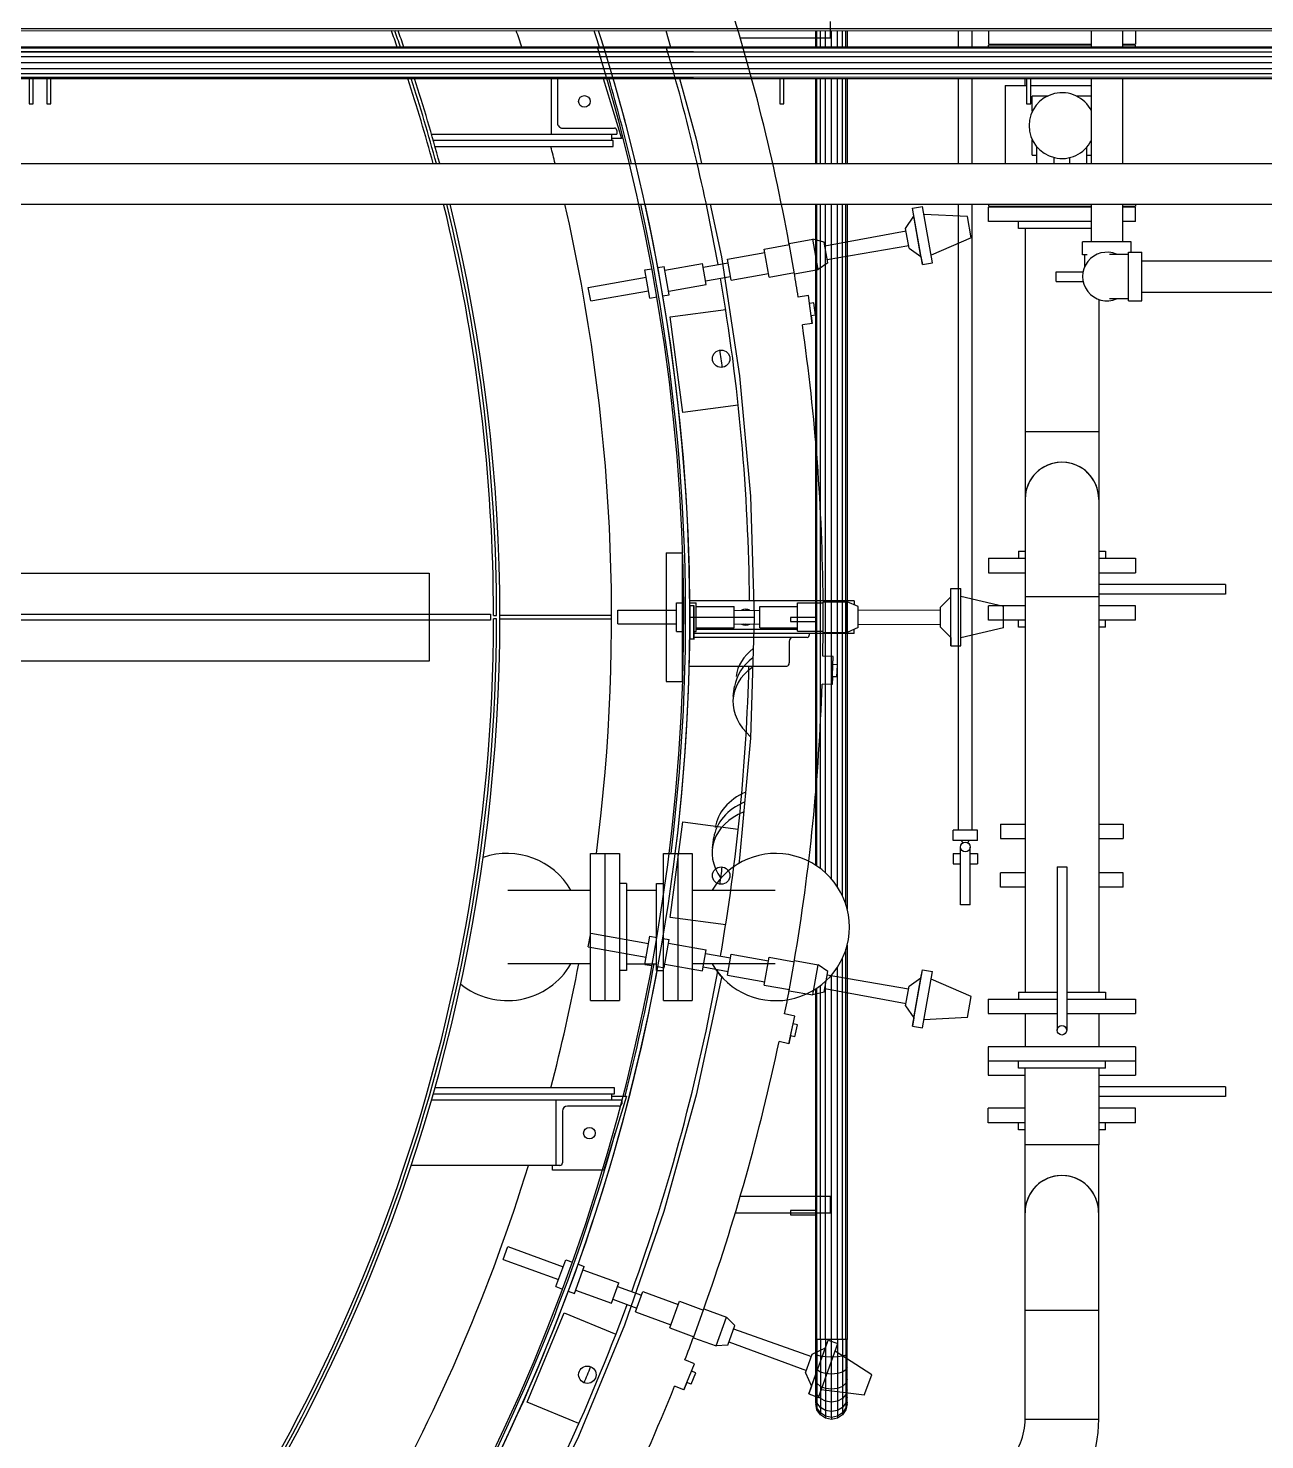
# Model space of a CAD drawing. Header units: metres. Extents: x 0 to 63075, y 0 to 44550.
# Drawn here: x 58667.8 to 58956.2, y 38827.2 to 39156.4 of the extents above; entities that cross this region are included whole.
import ezdxf

# ---------------------------------------------------------------- set-up
doc = ezdxf.new("R2010")
doc.units = ezdxf.units.M
doc.header["$LTSCALE"] = 75
for name, color, linetype in [('GSB', 7, 'Continuous'), ('ML6', 1, 'Continuous'), ('SDM', 7, 'Continuous'), ('SL1', 8, 'Continuous')]:
    doc.layers.add(name, color=color, linetype=linetype)
doc.styles.add('ROMANS', font='ROMANS.SHX')
doc.dimstyles.new('75___1-75', dxfattribs={"dimscale": 75, "dimtxt": 2.5, "dimasz": 2, "dimexe": 1.5, "dimexo": 1, "dimgap": 0.5, "dimtad": 1, "dimdec": 0, "dimzin": 12, "dimtxsty": 'ROMANS', "dimcen": 0, "dimclrd": 256, "dimclre": 256, "dimclrt": 3, "dimazin": 3, "dimtfac": 1, "dimtdec": 0, "dimtmove": 0, "dimatfit": 0, "dimfxl": 1, "dimlwd": -1, "dimlwe": -1, "dimarcsym": 0})

# ---------------------------------------------------------------- blocks, each defined once
blk = doc.blocks.new('A$C6bae614f')
at = {"layer": 'SL1'}
for p, q in [((404552.2, 35567.8), (408230.2, 35567.6)), ((404721.6, 35564.2), (408230.9, 35564.1)), ((405833.1, 35564.2), (405840.3, 35538.6)), ((406065.7, 35538.6), (406065.7, 35564.2)), ((406067.6, 35538.6), (406067.6, 35564.2)), ((406072.8, 35538.6), (406072.8, 35564.2)), ((406080.8, 35538.6), (406080.8, 35564.2)), ((406088.7, 35553.2), (406088.7, 35578.6)), ((406090.1, 35538.6), (406090.1, 35564.2)), ((406099.4, 35538.6), (406099.4, 35564.2)), ((406107.4, 35538.6), (406107.4, 35564.2)), ((406112.6, 35538.6), (406112.6, 35564.2)), ((406114.5, 35564.2), (406114.5, 35538.6)), ((406287.3, 35538.6), (406287.3, 35564.2)), ((406308.6, 35538.6), (406308.6, 35564.2)), ((406333.7, 35564.2), (406333.7, 35543.3)), ((406493.6, 35564.2), (406493.6, 35538.6)), ((406541.9, 35564.2), (406541.9, 35538.6)), ((406562.3, 35564.2), (406562.3, 35543.3)), ((405948.4, 35553.2), (406088.7, 35553.2)), ((406333.7, 35543.3), (406493.6, 35543.3)), ((406493.6, 35541.7), (406333.7, 35541.7)), ((406333.7, 35538.6), (406333.7, 35541.7)), ((406541.9, 35543.3), (406562.3, 35543.3)), ((406562.3, 35541.7), (406541.9, 35541.7)), ((406562.3, 35538.6), (406562.3, 35541.7)), ((408238, 35523.5), (402831.1, 35523.6)), ((408235.7, 35536.7), (402844.3, 35536.9)), ((408235.3, 35538.5), (402853.6, 35538.7)), ((403249.2, 35538.7), (405875.9, 35538.6)), ((405875.9, 35536.8), (403254.4, 35536.8)), ((405875.9, 35531.5), (403258.8, 35531.6)), ((405875.9, 35523.5), (403261.7, 35523.6)), ((404604.7, 35531.5), (408236.6, 35531.4)), ((408239.6, 35514.1), (402829.2, 35514.3)), ((408241.3, 35504.8), (402831.1, 35505)), ((405875.9, 35504.9), (403261.7, 35505)), ((405875.9, 35514.2), (403262.7, 35514.3)), ((408242.6, 35496.9), (402836.3, 35497.1)), ((408243.6, 35491.6), (402844.3, 35491.8)), ((402853.6, 35489.9), (408243.9, 35489.7)), ((405875.9, 35489.8), (403249.2, 35489.9)), ((405875.9, 35491.7), (403254.4, 35491.8)), ((405875.9, 35497), (403258.8, 35497)), ((404844, 35489.8), (404844, 35450.8)), ((404844, 35489.8), (404844, 35450.8)), ((404850.3, 35450.8), (404850.3, 35489.8)), ((404871.5, 35489.8), (404871.5, 35450.7)), ((404877.8, 35450.7), (404877.8, 35489.8)), ((405655.2, 35403.2), (405655.2, 35489.8)), ((405664.7, 35489.8), (405664.7, 35420.6)), ((405735.6, 35489.8), (405763.9, 35396.9)), ((405853.9, 35489.8), (405880, 35395.8)), ((406009.9, 35489.8), (406009.9, 35450.7)), ((406016.3, 35450.7), (406016.3, 35489.8)), ((406065.7, 35357.9), (406065.7, 35489.8)), ((406067.6, 35357.9), (406067.6, 35489.8)), ((406072.8, 35357.9), (406072.8, 35489.8)), ((406080.8, 35357.9), (406080.8, 35489.8)), ((406090.1, 35357.9), (406090.1, 35489.8)), ((406099.4, 35357.9), (406099.4, 35489.8)), ((406107.3, 35357.9), (406107.4, 35489.8)), ((406112.6, 35357.9), (406112.6, 35489.8)), ((406114.5, 35489.8), (406114.5, 35357.9)), ((406287.3, 35357.9), (406287.3, 35489.8)), ((406308.6, 35357.9), (406308.6, 35489.8)), ((406360, 35479.2), (406393.1, 35479.2)), ((406360, 35479.2), (406360, 35357.9)), ((406390.8, 35479.2), (406390.8, 35489.8)), ((406393.1, 35489.8), (406393.1, 35450.7)), ((406399.5, 35450.7), (406399.5, 35489.8)), ((406399.5, 35479.2), (406493.6, 35479.2)), ((406493.6, 35489.8), (406493.6, 35357.9)), ((406541.9, 35489.8), (406541.9, 35357.9)), ((406402, 35439), (406402, 35462.7)), ((406425.7, 35462.7), (406402, 35462.7)), ((406493.6, 35462.7), (406470.2, 35462.7)), ((404844, 35450.8), (404850.3, 35450.8)), ((404871.5, 35450.7), (404877.8, 35450.7)), ((406009.9, 35450.7), (406016.3, 35450.7)), ((406393.1, 35450.7), (406399.5, 35450.7)), ((405672.6, 35412.8), (405753, 35412.8)), ((405469, 35403.3), (405756.8, 35403.2)), ((405751, 35393.7), (405471.8, 35393.7)), ((405748.6, 35403.2), (405748.6, 35393.7)), ((405763.9, 35396.9), (405748.6, 35396.9)), ((405751, 35384.2), (405751, 35393.7)), ((405756.8, 35409), (405756.8, 35403.2)), ((405880, 35395.8), (405888.2, 35357.9)), ((406402, 35370.8), (406402, 35394.5)), ((405474.5, 35384.2), (405751, 35384.2)), ((406402, 35370.8), (406409.2, 35370.8)), ((406409.2, 35357.9), (406409.2, 35383.5)), ((406435.9, 35357.9), (406435.9, 35367.1)), ((406460, 35357.9), (406460, 35367.1)), ((406486.7, 35357.9), (406486.7, 35383.5)), ((406486.7, 35370.8), (406493.6, 35370.8)), ((387916.2, 35358.5), (407404.6, 35357.8)), ((387913.7, 35295.5), (407404.5, 35294.8)), ((405901.7, 35294.9), (405919.3, 35212.8)), ((406065.7, 34267.8), (406065.7, 35294.9)), ((406067.5, 34266.6), (406067.6, 35294.9)), ((406072.8, 34262.8), (406072.8, 35294.9)), ((406080.7, 34256.2), (406080.8, 35294.9)), ((406090.1, 34246.6), (406090.1, 35294.9)), ((406099.4, 34234.2), (406099.4, 35294.9)), ((406107.3, 34220), (406107.3, 35294.9)), ((406112.6, 34206.3), (406112.6, 35294.9)), ((406114.5, 35294.9), (406114.5, 34199.8)), ((406216, 35288.3), (406231.5, 35291.1)), ((406231.4, 35200.8), (406216, 35288.3)), ((406218.1, 35275.8), (406216, 35288.3)), ((406247, 35203.5), (406231.5, 35291.1)), ((406301.3, 35275.3), (406233.7, 35278.9)), ((406287.3, 34322.1), (406287.3, 35294.9)), ((406308.6, 34322.1), (406308.6, 35294.9)), ((406333.7, 35294.9), (406333.7, 35291.7)), ((406333.7, 35291.7), (406493.6, 35291.7)), ((406493.6, 35290.1), (406333.7, 35290.1)), ((406333.7, 35267.8), (406333.7, 35290.1)), ((406493.6, 35294.9), (406493.6, 35236.4)), ((406541.9, 35294.9), (406541.9, 35236.4)), ((406541.9, 35291.7), (406562.3, 35291.7)), ((406562.3, 35290.1), (406541.9, 35290.1)), ((406562.3, 35294.9), (406562.3, 35291.7)), ((406562.3, 35267.8), (406562.3, 35290.1)), ((406205.3, 35257.1), (406218.1, 35275.8)), ((406210.7, 35226.4), (406205.3, 35257.1)), ((406229.1, 35213.2), (406218.1, 35275.8)), ((406307.1, 35242.2), (406301.3, 35275.3)), ((406493.6, 35267.8), (406333.7, 35267.8)), ((406380.5, 35256.8), (406380.5, 35267.8)), ((406493.6, 35256.8), (406380.5, 35256.8)), ((406390.8, 35256.8), (406390.8, 34070.7)), ((406562.3, 35267.8), (406541.9, 35267.8)), ((406024.6, 35233.7), (406061.2, 35240.1)), ((406069.5, 35193.1), (406061.2, 35240.1)), ((406078.9, 35235.6), (406061.2, 35240.1)), ((406084.6, 35203.4), (406078.9, 35235.6)), ((406079.9, 35230), (406206, 35253.1)), ((406307.1, 35242.2), (406244.8, 35215.7)), ((406555.5, 35236.4), (406480, 35236.4)), ((406480, 35215.8), (406480, 35236.4)), ((406555.5, 35220.1), (406555.5, 35236.4)), ((405919.3, 35212.8), (405947.5, 35027.8)), ((405928.7, 35209.5), (405986.4, 35219.7)), ((405985.5, 35224.9), (406024.9, 35231.8)), ((405993.2, 35181.5), (405985.5, 35224.9)), ((406032.9, 35186.6), (406024.6, 35233.7)), ((406083.6, 35209), (406210, 35230.4)), ((406210.7, 35226.4), (406229.1, 35213.2)), ((406229.1, 35213.2), (406231.4, 35200.8)), ((406487.1, 35215.8), (406480, 35215.8)), ((406483.2, 35215.8), (406483.2, 35197.5)), ((406521.9, 35216.9), (406551.2, 35216.9)), ((406551.2, 35144.6), (406551.2, 35220.1)), ((406551.2, 35216.9), (406551.2, 35220.1)), ((406551.2, 35220.1), (406571.9, 35220.1)), ((406571.9, 35144.6), (406571.9, 35220.1)), ((405800.5, 35192.5), (405811.2, 35194.4)), ((405808.2, 35148.7), (405800.5, 35192.5)), ((405820.6, 35196.1), (405830.5, 35197.8)), ((405838.2, 35154), (405830.5, 35197.8)), ((405831.5, 35192.3), (405889.7, 35202.6)), ((405895.5, 35169.7), (405889.7, 35202.6)), ((405890.7, 35196.6), (405929.8, 35203.5)), ((405934.5, 35176.6), (405928.7, 35209.5)), ((406032.9, 35186.6), (406069.5, 35193.1)), ((406084.6, 35203.4), (406069.5, 35193.1)), ((406231.4, 35200.8), (406247, 35203.5)), ((406571.9, 35206.5), (407059.9, 35206.5)), ((405712.5, 35165.2), (405802.5, 35181.1)), ((405837.3, 35159.4), (405895.5, 35169.7)), ((405894.4, 35175.7), (405933.5, 35182.5)), ((405934.5, 35176.6), (405992.2, 35186.8)), ((405993.2, 35181.5), (406032.6, 35188.5)), ((406438.8, 35174.8), (406438.8, 35189.8)), ((406438.8, 35189.8), (406480.8, 35189.8)), ((406438.8, 35174.8), (406480.8, 35174.8)), ((405716.2, 35144.3), (405712.5, 35165.2)), ((405716.2, 35144.3), (405806.2, 35160.1)), ((405808.2, 35148.7), (405818.9, 35150.6)), ((405828.3, 35152.2), (405838.2, 35154)), ((406054.3, 35152.6), (406038.5, 35150.5)), ((406060.3, 35109.3), (406054.3, 35152.6)), ((406056, 35140.4), (406054.3, 35152.6)), ((406505.1, 35146.8), (406505.1, 34070.7)), ((406551.2, 35147.8), (406521.8, 35147.8)), ((406551.2, 35144.6), (406551.2, 35147.8)), ((406571.9, 35158.2), (407059.9, 35158.2)), ((405839.6, 35119.8), (405925.8, 35131.1)), ((406062.9, 35141.3), (406056, 35140.4)), ((406058.6, 35121.5), (406056, 35140.4)), ((406065.5, 35122.5), (406062.9, 35141.3)), ((406551.2, 35144.6), (406571.9, 35144.6)), ((405859.2, 34971.1), (405839.6, 35119.8)), ((406060.3, 35109.3), (406044.9, 35107.1)), ((406065.5, 35122.5), (406058.6, 35121.5)), ((406058.6, 35121.5), (406060.3, 35109.3)), ((405947.5, 35027.8), (405964.4, 34841.3)), ((405945.4, 34982.4), (405859.2, 34971.1)), ((406390.8, 34941.7), (406505.1, 34941.7)), ((405964.4, 34841.3), (405970.1, 34654.2)), ((405833.4, 34753.2), (405858.8, 34753.2)), ((405833.4, 34753.2), (405833.4, 34553.2)), ((405858.8, 34553.2), (405858.8, 34753.2)), ((406380.5, 34755.5), (406390.8, 34755.5)), ((406380.5, 34755.5), (406380.5, 34744.6)), ((406505.1, 34755.5), (406515.4, 34755.5)), ((406515.4, 34755.5), (406515.4, 34744.6)), ((406333.7, 34744.6), (406390.8, 34744.6)), ((406333.7, 34744.6), (406333.7, 34722.2)), ((406505.1, 34744.6), (406562.3, 34744.6)), ((406562.3, 34744.6), (406562.3, 34722.2)), ((403162.2, 34721.6), (405465.4, 34721.5)), ((405465.4, 34721.5), (405465.4, 34585)), ((406333.7, 34722.2), (406390.8, 34722.2)), ((406505.1, 34722.2), (406562.3, 34722.2)), ((406275.3, 34685), (406275.4, 34697.6)), ((406275.4, 34608.7), (406275.4, 34697.6)), ((406275.4, 34697.6), (406291.2, 34697.6)), ((406291.2, 34608.7), (406291.2, 34697.6)), ((406702, 34703.9), (406505.1, 34703.9)), ((406702, 34688.9), (406505.1, 34688.9)), ((406702, 34703.9), (406702, 34688.9)), ((405849.6, 34631), (405849.6, 34675.5)), ((405849.6, 34675.5), (405860.5, 34675.5)), ((406125.1, 34678.6), (405870, 34678.6)), ((405870, 34675.5), (405880.1, 34675.5)), ((405870, 34671.3), (405876.4, 34671.3)), ((405880.1, 34631), (405880.1, 34675.5)), ((405880.1, 34669.9), (405939.2, 34669.9)), ((405939.2, 34636.5), (405939.2, 34669.9)), ((405957.1, 34664), (405960.1, 34664.7)), ((405960.1, 34664.7), (405961, 34663.8)), ((405978.8, 34636.5), (405978.8, 34669.9)), ((405978.8, 34669.9), (406037.4, 34669.9)), ((406037.4, 34631.2), (406037.4, 34675.2)), ((406037.4, 34675.2), (406077.4, 34675.2)), ((406077.4, 34629.3), (406077.4, 34677.1)), ((406077.4, 34677.1), (406114.7, 34677.1)), ((406114.7, 34629.3), (406114.7, 34677.1)), ((406131.3, 34669.5), (406114.7, 34677.1)), ((406125.1, 34678.6), (406125.1, 34672.4)), ((406131.3, 34636.9), (406131.3, 34669.5)), ((406131.3, 34663.9), (406259.4, 34664.8)), ((406259.4, 34668.7), (406275.3, 34685)), ((406259.4, 34637.7), (406259.4, 34668.7)), ((406275.3, 34621.4), (406275.3, 34685)), ((406357.2, 34670), (406291.2, 34685.3)), ((406390.8, 34670.7), (406333.7, 34670.7)), ((406333.7, 34648.3), (406333.7, 34670.7)), ((406357.2, 34636.4), (406357.2, 34670)), ((406505.1, 34684.7), (406390.8, 34684.7)), ((406562.3, 34670.7), (406505.1, 34670.7)), ((406562.3, 34648.3), (406562.3, 34670.7)), ((403170, 34658.1), (405560.6, 34658)), ((405560.6, 34648.5), (403170, 34648.5)), ((405560.6, 34658), (405560.6, 34648.5)), ((405565.3, 34655.6), (405570.1, 34655.6)), ((405570.1, 34650.8), (405565.3, 34650.8)), ((405575.1, 34656.4), (405748.6, 34656.4)), ((405748.6, 34650), (405575.1, 34650)), ((405758.2, 34642.6), (405758.2, 34663.9)), ((405758.2, 34663.9), (405849.6, 34663.9)), ((405758.2, 34642.6), (405849.6, 34642.6)), ((405870.1, 34653.2), (405970.1, 34653.2)), ((405939.2, 34663.8), (405978.8, 34663.9)), ((405939.2, 34642.6), (405978.8, 34642.5)), ((405953.7, 34641.7), (405952.8, 34642.6)), ((405956.7, 34642.4), (405953.7, 34641.7)), ((405956.6, 34663.8), (405957.1, 34664)), ((405957.2, 34642.6), (405956.7, 34642.4)), ((405970.1, 34652.2), (405964.4, 34465.1)), ((405970.1, 34654.2), (405970.1, 34653.2)), ((405970.1, 34653.2), (405970.1, 34652.2)), ((406026.6, 34652.5), (406026.6, 34646.2)), ((406065.7, 34652.5), (406026.6, 34652.5)), ((406026.6, 34646.2), (406065.7, 34646.2)), ((406131.3, 34642.5), (406259.4, 34641.6)), ((406390.8, 34648.3), (406333.7, 34648.3)), ((406380.5, 34637.4), (406380.5, 34648.3)), ((406562.3, 34648.3), (406505.1, 34648.3)), ((406515.4, 34637.4), (406515.4, 34648.3)), ((405849.6, 34631), (405860.5, 34631)), ((405876.3, 34631), (405880.1, 34631)), ((406125.1, 34627.8), (405876.3, 34627.8)), ((406052.4, 34621.5), (405876.3, 34621.5)), ((405880.1, 34636.5), (405939.2, 34636.5)), ((406037.4, 34634.2), (405880.1, 34634.2)), ((405978.8, 34636.5), (406037.4, 34636.5)), ((406037.4, 34631.2), (406077.4, 34631.2)), ((406055.9, 34626.5), (406055.9, 34627.8)), ((406077.4, 34629.3), (406114.7, 34629.3)), ((406131.3, 34636.9), (406114.7, 34629.3)), ((406125.1, 34627.8), (406125.1, 34634.1)), ((406259.4, 34637.7), (406275.3, 34621.4)), ((406275.3, 34621.4), (406275.4, 34608.7)), ((406357.2, 34636.4), (406291.2, 34621.1)), ((406390.8, 34637.4), (406380.5, 34637.4)), ((406515.4, 34637.4), (406505.1, 34637.4)), ((405876.2, 34618.8), (405869.9, 34618.8)), ((406024.5, 34615.5), (406024.5, 34582)), ((406275.4, 34608.7), (406291.2, 34608.7)), ((405465.4, 34585), (403162.2, 34585)), ((405869.1, 34577), (406020.9, 34577)), ((406092.7, 34592.1), (406076.7, 34592.7)), ((406091, 34548.4), (406092.7, 34592.1)), ((406091.5, 34560.7), (406092.2, 34579.7)), ((406092.2, 34579.7), (406092.7, 34592.1)), ((406099.2, 34579.4), (406092.2, 34579.7)), ((406098.4, 34560.5), (406099.2, 34579.4)), ((406091.5, 34560.7), (406091, 34548.4)), ((406098.4, 34560.5), (406091.5, 34560.7)), ((405833.4, 34553.2), (405858.8, 34553.2)), ((405937.5, 34529.8), (405939.7, 34545.5)), ((406091, 34548.4), (406075.5, 34548.9)), ((405964.4, 34465.1), (405947.5, 34278.7)), ((405839.6, 34186.6), (405859.1, 34335.3)), ((405859.1, 34335.3), (405945.3, 34324)), ((406317, 34322.1), (406278.9, 34322.1)), ((406278.9, 34306.3), (406278.9, 34322.1)), ((406317, 34306.3), (406317, 34322.1)), ((406352.7, 34331.8), (406390.8, 34331.8)), ((406352.7, 34331.8), (406352.7, 34309.4)), ((406505.1, 34331.8), (406543.2, 34331.8)), ((406543.2, 34331.8), (406543.2, 34309.4)), ((405905.2, 34295.1), (405907.4, 34310.7)), ((406317, 34306.3), (406278.9, 34306.3)), ((406290.4, 34206.1), (406290.4, 34296.1)), ((406294, 34302.5), (406291.8, 34306.3)), ((406301.8, 34302.5), (406304.1, 34306.3)), ((406305.4, 34206.1), (406305.4, 34296.1)), ((406352.7, 34309.4), (406390.8, 34309.4)), ((406505.1, 34309.4), (406543.2, 34309.4)), ((405716.1, 34057.6), (405716.1, 34286.2)), ((405716.1, 34286.2), (405760.8, 34286.2)), ((405738.5, 34057.6), (405738.5, 34286.2)), ((405760.8, 34286.2), (405760.8, 34057.6)), ((405829.3, 34057.5), (405829.3, 34286.1)), ((405829.3, 34286.1), (405874, 34286.1)), ((405851.6, 34286.1), (405851.6, 34057.5)), ((405874, 34286.1), (405874, 34057.5)), ((405947.5, 34278.7), (405946.3, 34270.7)), ((406278.9, 34286), (406290.4, 34286)), ((406278.9, 34286), (406278.9, 34270.1)), ((406278.9, 34270.1), (406290.4, 34270.1)), ((406305.4, 34286), (406317, 34286)), ((406305.4, 34270.1), (406317, 34270.1)), ((406317, 34286), (406317, 34270.1)), ((406390.8, 34256.1), (406352.7, 34256.1)), ((406352.7, 34233.7), (406352.7, 34256.1)), ((406440.4, 34265.6), (406440.4, 34011.6)), ((406440.4, 34265.6), (406455.4, 34265.6)), ((406455.4, 34265.6), (406455.4, 34011.6)), ((406543.2, 34256.1), (406505.1, 34256.1)), ((406543.2, 34233.7), (406543.2, 34256.1)), ((405587.5, 34229), (405716.1, 34229)), ((405771.8, 34239.3), (405760.8, 34239.3)), ((405771.8, 34239.3), (405771.8, 34104.4)), ((405771.8, 34229), (405818.3, 34229)), ((405818.3, 34104.4), (405818.3, 34239.3)), ((405818.3, 34239.3), (405829.3, 34239.3)), ((405874, 34229), (406002.6, 34229)), ((406390.8, 34233.7), (406352.7, 34233.7)), ((406543.2, 34233.7), (406505.1, 34233.7)), ((406305.4, 34206.1), (406290.4, 34206.1)), ((405925.8, 34175.3), (405839.6, 34186.6)), ((405712.5, 34141.2), (405716.2, 34162.2)), ((405716.2, 34162.2), (405806.1, 34146.3)), ((405712.5, 34141.2), (405802.4, 34125.3)), ((405800.4, 34113.9), (405808.2, 34157.7)), ((405808.2, 34157.7), (405818.9, 34155.8)), ((405828.3, 34154.2), (405838.2, 34152.4)), ((405830.5, 34108.6), (405838.2, 34152.4)), ((405837.2, 34147), (405895.4, 34136.7)), ((406114.5, 34143.9), (406114.4, 33531.4)), ((405889.6, 34103.8), (405895.4, 34136.7)), ((405894.4, 34130.7), (405933.4, 34123.9)), ((405928.7, 34096.9), (405934.5, 34129.8)), ((405934.5, 34129.8), (405992.2, 34119.6)), ((405985.5, 34081.5), (405993.1, 34124.9)), ((405993.1, 34124.9), (406032.5, 34117.9)), ((406024.5, 34072.7), (406032.8, 34119.8)), ((406032.8, 34119.8), (406069.5, 34113.3)), ((406107.3, 33531.4), (406107.3, 34123.7)), ((406112.6, 33531.4), (406112.6, 34137.3)), ((405716.1, 34114.7), (405587.5, 34114.7)), ((405771.8, 34104.4), (405760.8, 34104.4)), ((405771.8, 34114.7), (405818.3, 34114.7)), ((405800.4, 34113.9), (405811.2, 34112)), ((405818.3, 34104.4), (405829.3, 34104.4)), ((405820.5, 34110.4), (405830.5, 34108.6)), ((405831.4, 34114.1), (405889.6, 34103.8)), ((406002.6, 34114.7), (405874, 34114.7)), ((405890.7, 34109.8), (405929.7, 34102.9)), ((405919.4, 34094.5), (405919.3, 34093.6)), ((405928.7, 34096.9), (405986.4, 34086.8)), ((406061.2, 34066.3), (406069.5, 34113.3)), ((406084.6, 34103), (406069.5, 34113.3)), ((406078.9, 34070.8), (406084.6, 34103)), ((406083.6, 34097.4), (406209.9, 34076)), ((406090, 33531.4), (406090.1, 34097)), ((406099.4, 33531.4), (406099.4, 34109.4)), ((406215.9, 34018.1), (406231.4, 34105.6)), ((406229.1, 34093.2), (406231.4, 34105.6)), ((406231.4, 34105.6), (406246.9, 34102.9)), ((406231.5, 34015.3), (406246.9, 34102.9)), ((405919.3, 34093.6), (405880, 33910.6)), ((405985.5, 34081.5), (406024.9, 34074.6)), ((406024.5, 34072.7), (406061.2, 34066.3)), ((406065.6, 33531.4), (406065.7, 34075.8)), ((406067.5, 33531.4), (406067.5, 34077.1)), ((406072.8, 33531.4), (406072.8, 34080.9)), ((406079.9, 34076.4), (406205.9, 34053.3)), ((406080.7, 33531.4), (406080.7, 34087.5)), ((406205.2, 34049.3), (406210.6, 34080)), ((406210.6, 34080), (406229.1, 34093.2)), ((406218.1, 34030.6), (406229.1, 34093.2)), ((406307.1, 34064.2), (406244.8, 34090.7)), ((405716.1, 34057.6), (405760.8, 34057.6)), ((405829.3, 34057.5), (405874, 34057.5)), ((406078.9, 34070.8), (406061.2, 34066.3)), ((406301.2, 34031.1), (406307.1, 34064.2)), ((406333.6, 34059.7), (406440.4, 34059.7)), ((406333.6, 34059.7), (406333.6, 34037.4)), ((406380.5, 34070.7), (406440.4, 34070.7)), ((406380.5, 34070.7), (406380.5, 34059.7)), ((406455.4, 34070.7), (406515.4, 34070.7)), ((406455.4, 34059.7), (406562.2, 34059.7)), ((406515.4, 34070.7), (406515.4, 34059.7)), ((406562.2, 34059.7), (406562.2, 34037.4)), ((406033.1, 34033.4), (406017.4, 34036.8)), ((406023.8, 33990.7), (406033.1, 34033.4)), ((406030.5, 34021.4), (406033.1, 34033.4)), ((406205.2, 34049.3), (406218.1, 34030.6)), ((406218.1, 34030.6), (406215.9, 34018.1)), ((406301.2, 34031.1), (406233.7, 34027.5)), ((406333.6, 34037.4), (406440.4, 34037.4)), ((406390.8, 34037.4), (406390.8, 33985.8)), ((406455.4, 34037.4), (406562.2, 34037.4)), ((406505.1, 34037.4), (406505.1, 33985.8)), ((406026.4, 34002.7), (406030.5, 34021.4)), ((406037.3, 34019.8), (406030.5, 34021.4)), ((406033.3, 34001.3), (406037.3, 34019.8)), ((406215.9, 34018.1), (406231.5, 34015.3)), ((406023.8, 33990.7), (406008.7, 33993.9)), ((406026.4, 34002.7), (406023.8, 33990.7)), ((406033.3, 34001.3), (406026.4, 34002.7)), ((406562.2, 33985.8), (406333.6, 33985.8)), ((406333.6, 33985.8), (406333.6, 33941.8)), ((406562.2, 33985.8), (406562.2, 33941.8)), ((406562.2, 33963.4), (406333.6, 33963.5)), ((406380.5, 33952.5), (406380.5, 33963.5)), ((406515.4, 33952.5), (406515.4, 33963.5)), ((406333.6, 33941.8), (406390.8, 33941.8)), ((406515.4, 33952.5), (406380.5, 33952.5)), ((406390.8, 33407.4), (406390.8, 33952.5)), ((406505.1, 33952.5), (406505.1, 33833.7)), ((406505.1, 33941.8), (406562.2, 33941.8)), ((405753.4, 33922.2), (405474.4, 33922.2)), ((405753.4, 33912.7), (405753.4, 33922.2)), ((406701.9, 33923.5), (406505.1, 33923.5)), ((406701.9, 33923.5), (406701.9, 33908.5)), ((405764.3, 33903.2), (405469, 33903.2)), ((405471.7, 33912.7), (405753.4, 33912.7)), ((405662.7, 33801.6), (405662.7, 33903.2)), ((405771.7, 33909.2), (405736.7, 33794.2)), ((405748.5, 33912.7), (405748.5, 33903.2)), ((405748.5, 33909.2), (405771.7, 33909.2)), ((405764.3, 33903.2), (405764.3, 33897.5)), ((405880, 33910.6), (405829.7, 33730.2)), ((406701.9, 33908.5), (406505.1, 33908.5)), ((405672.3, 33885.8), (405672.3, 33805.4)), ((405760.5, 33893.7), (405680.1, 33893.7)), ((406390.8, 33890.3), (406333.6, 33890.3)), ((406333.6, 33867.9), (406333.6, 33890.3)), ((406562.2, 33890.3), (406505.1, 33890.3)), ((406562.2, 33867.9), (406562.2, 33890.3)), ((406390.8, 33867.9), (406333.6, 33867.9)), ((406380.5, 33857), (406380.5, 33867.9)), ((406390.8, 33857), (406380.5, 33857)), ((406562.2, 33867.9), (406505.1, 33867.9)), ((406515.4, 33857), (406505.1, 33857)), ((406515.4, 33857), (406515.4, 33867.9)), ((406505.1, 33833.7), (406390.8, 33833.7)), ((406505.1, 33833.7), (406390.8, 33833.7)), ((406505.1, 33833.7), (406505.1, 33833.7)), ((406505.1, 33407.4), (406505.1, 33833.7)), ((405668.5, 33801.6), (405437.5, 33801.6)), ((405656.7, 33794.2), (405656.7, 33801.6)), ((405736.7, 33794.2), (405656.7, 33794.2)), ((406088.6, 33753.2), (405948.3, 33753.2)), ((406088.6, 33727.8), (406088.6, 33753.2)), ((405829.7, 33730.2), (405768.7, 33553.3)), ((405940.8, 33727.8), (406088.6, 33727.8)), ((406026.5, 33731.4), (406026.5, 33725)), ((406065.6, 33731.4), (406026.5, 33731.4)), ((406026.5, 33725), (406065.6, 33725)), ((405580.4, 33655.4), (405587.7, 33675.4)), ((405587.7, 33675.4), (405673.5, 33644.2)), ((405580.4, 33655.4), (405666.2, 33624.2)), ((405662.2, 33613.3), (405677.5, 33655.1)), ((405677.5, 33655.1), (405687.7, 33651.3)), ((405690.9, 33602.8), (405706.1, 33644.6)), ((405696.6, 33648.1), (405706.1, 33644.6)), ((405704.2, 33639.4), (405759.8, 33619.2)), ((405662.2, 33613.3), (405672.5, 33609.5)), ((405748.3, 33587.8), (405759.8, 33619.2)), ((405757.7, 33613.5), (405795, 33600)), ((405681.4, 33606.3), (405690.9, 33602.8)), ((405692.8, 33608), (405748.3, 33587.8)), ((405750.4, 33593.6), (405787.7, 33579.9)), ((405785.6, 33574.3), (405797, 33605.6)), ((405797, 33605.6), (405852.1, 33585.6)), ((405838.9, 33549.2), (405853.9, 33590.6)), ((405853.9, 33590.6), (405891.5, 33576.9)), ((405617.6, 33434), (405675, 33572.5)), ((405675, 33572.5), (405755.3, 33539.3)), ((405785.6, 33574.3), (405840.7, 33554.2)), ((405875.8, 33533.8), (405892.1, 33578.7)), ((405892.1, 33578.7), (405927.1, 33565.9)), ((406390.8, 33576.7), (406447.9, 33576.7)), ((406447.9, 33576.7), (406505.1, 33576.7)), ((405768.7, 33553.3), (405697, 33380.3)), ((405838.9, 33549.2), (405876.4, 33535.5)), ((405910.8, 33521.1), (405927.1, 33565.9)), ((405940.2, 33553.1), (405927.1, 33565.9)), ((405929, 33522.5), (405940.2, 33553.1)), ((405938.2, 33547.8), (406059, 33504.8)), ((405875.8, 33533.8), (405910.8, 33521.1)), ((405930.9, 33527.8), (406051.1, 33483.1)), ((406054.8, 33446.7), (406085.2, 33530.3)), ((406065.6, 33433.9), (406065.6, 33531.4)), ((406107.3, 33531.4), (406065.6, 33531.4)), ((406067.5, 33531.4), (406067.5, 33422.1)), ((406069.7, 33441.3), (406100.1, 33524.9)), ((406072.8, 33531.4), (406072.8, 33414.1)), ((406080.7, 33531.4), (406080.7, 33408.8)), ((406080.8, 33518.4), (406085.2, 33530.3)), ((406085.2, 33530.3), (406100.1, 33524.9)), ((406090, 33410.1), (406090, 33531.4)), ((406099.4, 33531.4), (406099.4, 33408.8)), ((406112.6, 33531.4), (406107.3, 33531.4)), ((406107.3, 33531.4), (406107.3, 33414.1)), ((406112.6, 33531.4), (406112.6, 33422.1)), ((406114.4, 33531.4), (406112.6, 33531.4)), ((406114.4, 33433.9), (406114.4, 33531.4)), ((405929, 33522.5), (405910.8, 33521.1)), ((406049.7, 33479.4), (406060.3, 33508.6)), ((406059.1, 33458.7), (406080.8, 33518.4)), ((406060.3, 33508.6), (406080.8, 33518.4)), ((406067.5, 33507.1), (406065.6, 33509.1)), ((406072.8, 33505.3), (406067.5, 33507.1)), ((406080.7, 33504.1), (406072.8, 33505.3)), ((406090, 33503.7), (406080.7, 33504.1)), ((406099.4, 33504.1), (406090, 33503.7)), ((406152.6, 33476.3), (406095.8, 33513.2)), ((406107.3, 33505.3), (406099.4, 33504.1)), ((406112.6, 33507.1), (406107.3, 33505.3)), ((406114.4, 33509.1), (406112.6, 33507.1)), ((405860.8, 33453.1), (405877.4, 33493.6)), ((405877.4, 33493.6), (405862.6, 33499.7)), ((405865.5, 33464.5), (405872.7, 33482.2)), ((405872.7, 33482.2), (405877.4, 33493.6)), ((405879.2, 33479.5), (405872.7, 33482.2)), ((406067.5, 33484), (406065.6, 33488)), ((406072.8, 33480.5), (406067.5, 33484)), ((406080.7, 33478.2), (406072.8, 33480.5)), ((406107.3, 33480.5), (406099.4, 33478.2)), ((406112.6, 33484), (406107.3, 33480.5)), ((406114.4, 33488), (406112.6, 33484)), ((405860.8, 33453.1), (405846.5, 33458.9)), ((405865.5, 33464.5), (405860.8, 33453.1)), ((405872, 33461.9), (405865.5, 33464.5)), ((405872, 33461.9), (405879.2, 33479.5)), ((406049.7, 33479.4), (406059.1, 33458.7)), ((406059.1, 33458.7), (406054.8, 33446.7)), ((406067.5, 33463.2), (406065.6, 33469)), ((406072.8, 33458.3), (406067.5, 33463.2)), ((406080.7, 33455), (406072.8, 33458.3)), ((406090, 33477.4), (406080.7, 33478.2)), ((406099.4, 33478.2), (406090, 33477.4)), ((406107.3, 33458.3), (406099.4, 33455)), ((406112.6, 33463.2), (406107.3, 33458.3)), ((406114.4, 33469), (406112.6, 33463.2)), ((406141.1, 33444.8), (406152.6, 33476.3)), ((406054.8, 33446.7), (406069.7, 33441.3)), ((406067.5, 33445.9), (406065.6, 33453.2)), ((406067.5, 33432.9), (406065.6, 33441.3)), ((406072.8, 33439.7), (406067.5, 33445.9)), ((406080.7, 33435.6), (406072.8, 33439.7)), ((406141.1, 33444.8), (406073.9, 33453)), ((406090, 33453.8), (406080.7, 33455)), ((406099.4, 33455), (406090, 33453.8)), ((406107.3, 33439.7), (406099.4, 33435.6)), ((406112.6, 33445.9), (406107.3, 33439.7)), ((406114.4, 33453.2), (406112.6, 33445.9)), ((406114.4, 33441.3), (406112.6, 33432.9)), ((405697.9, 33400.7), (405617.6, 33434)), ((406067.5, 33424.8), (406065.6, 33433.9)), ((406065.6, 33433.9), (406065.6, 33431.4)), ((406067.5, 33422.1), (406065.6, 33431.4)), ((406072.8, 33425.8), (406067.5, 33432.9)), ((406072.8, 33417.1), (406067.5, 33424.8)), ((406072.8, 33414.1), (406067.5, 33422.1)), ((406080.7, 33421), (406072.8, 33425.8)), ((406080.7, 33411.9), (406072.8, 33417.1)), ((406090, 33434.1), (406080.7, 33435.6)), ((406090, 33419.3), (406080.7, 33421)), ((406099.4, 33435.6), (406090, 33434.1)), ((406099.4, 33421), (406090, 33419.3)), ((406107.3, 33425.7), (406099.4, 33421)), ((406107.3, 33417.1), (406099.4, 33411.9)), ((406112.6, 33432.9), (406107.3, 33425.7)), ((406112.6, 33424.8), (406107.3, 33417.1)), ((406112.6, 33422.1), (406107.3, 33414.1)), ((406114.4, 33433.9), (406112.6, 33424.8)), ((406114.4, 33431.4), (406112.6, 33422.1)), ((406114.4, 33431.4), (406114.4, 33433.9)), ((406080.7, 33408.8), (406072.8, 33414.1)), ((406090, 33410.1), (406080.7, 33411.9)), ((406090, 33407), (406080.7, 33408.8)), ((406099.4, 33411.9), (406090, 33410.1)), ((406090, 33410.1), (406090, 33407)), ((406099.4, 33408.8), (406090, 33407)), ((406107.3, 33414.1), (406099.4, 33408.8)), ((406390.8, 33407.4), (406447.9, 33407.4)), ((406390.8, 33407.4), (406447.9, 33407.4)), ((406447.9, 33407.4), (406505.1, 33407.4)), ((406448.2, 33407.4), (406505.1, 33407.4)), ((405697, 33380.3), (405615.1, 33212))]:
    blk.add_line(p, q, dxfattribs=at)
for centre, radius in [((405706.4, 35454.4), 9), ((405918.8, 35054.6), 13.5), ((406297.9, 34296.1), 7.5), ((405918.8, 34251.8), 13.5), ((406447.9, 34011.6), 7.5), ((405714.2, 33851.7), 9), ((405711, 33476.5), 13.5)]:
    blk.add_circle(centre, radius, dxfattribs=at)
for centre, radius, start, end in [((402870.1, 34653.3), 3207.1, 10.3916, 18.1351), ((402870.1, 34653.3), 2695.2, 19.1762, 19.7534), ((402870.1, 34653.3), 2700, 19.1411, 19.7171), ((402870.1, 34653.3), 2705, 19.1043, 19.6791), ((402870.1, 34653.3), 2878.5, 17.9122, 18.4486), ((402870.1, 34653.3), 2993.5, 17.2021, 17.7157), ((402870.1, 34653.3), 3000, 17.1637, 17.6761), ((402870.1, 34653.3), 3000, 163.8139, 17.1637), ((402870.1, 34653.3), 2990.5, 163.7611, 17.2199), ((402870.1, 34653.3), 3092.8, 10.1952, 16.6331), ((402870.1, 34653.3), 2695.2, 15.1546, 18.0814), ((402870.1, 34653.3), 2700, 15.1272, 18.0484), ((402870.1, 34653.3), 2705, 15.0986, 18.0139), ((402870.1, 34653.3), 2993.5, 13.6136, 16.2268), ((402870.1, 34653.3), 3000, 13.5836, 16.1907), ((406448, 35416.7), 51.1, 26.561, 333.4353), ((405672.6, 35420.6), 7.87, 179.9981, 269.9981), ((405753, 35409), 3.81, 359.9981, 89.9981), ((402870.1, 34653.3), 2878.5, 14.1687, 14.7092), ((402870.1, 34653.3), 2705, 319.2087, 13.7207), ((402870.1, 34653.3), 2695.2, 0.0487, 13.7714), ((402870.1, 34653.3), 2700, 0.0486, 13.7467), ((402870.1, 34653.3), 2878.5, 352.6719, 12.8789), ((402870.1, 34653.3), 2993.5, 352.9548, 12.3761), ((402870.1, 34653.3), 3000, 352.9702, 12.3488), ((406517.8, 35182.3), 37.7, 66.3213, 293.675), ((402870.1, 34653.3), 3092.8, 0.4687, 9.801), ((402870.1, 34653.3), 3207.1, 8.918, 9.6047), ((402870.1, 34653.3), 3207.1, 0.4519, 8.1351), ((402870.1, 34653.3), 3075, 7.2466, 7.7497), ((406448, 34836.7), 57.1, 359.9981, 179.9981), ((406448, 34836.7), 57.2, 359.4622, 180.534), ((402870.1, 34653.3), 3000, 176.0693, 316.0879), ((402870.1, 34653.3), 3006.4, 359.3423, 0.3473), ((405956.9, 34653.2), 12.4, 59.1852, 120.953), ((402870.1, 34653.3), 2695.2, 319.2131, 359.9475), ((402870.1, 34653.3), 2700, 319.211, 359.9476), ((405956.9, 34653.2), 12.4, 239.0425, 300.8118), ((405956.9, 34653.2), 10.8, 260.6823, 268.7154), ((405956.9, 34653.2), 10.8, 80.8268, 88.7154), ((402870.1, 34653.3), 3207.1, 358.918, 359.5444), ((402870.1, 34653.3), 3092.8, 350.1952, 358.5864), ((402870.1, 34653.3), 3207.1, 350.3916, 358.1351), ((405586.5, 34171.9), 114.3, 29.9981, 109.0337), ((406003.6, 34171.8), 114.3, 209.9981, 149.9981), ((402870.1, 34653.3), 3075, 352.2466, 352.7497), ((402870.1, 34653.3), 3000, 319.9083, 349.4572), ((405586.5, 34171.9), 114.3, 230.8649, 329.9981), ((402870.1, 34653.3), 2878.5, 345.287, 349.2157), ((402870.1, 34653.3), 2993.5, 345.6064, 349.6346), ((402870.1, 34653.3), 3092.8, 340.1952, 349.801), ((406003.6, 34171.8), 114.3, 209.9519, 222.5566), ((402870.1, 34653.3), 3207.1, 348.918, 349.6047), ((402870.1, 34653.3), 3207.1, 340.3916, 348.1351), ((405760.5, 33897.5), 3.81, 269.9981, 359.9981), ((405680.1, 33885.8), 7.87, 89.9981, 179.9981), ((402870.1, 34653.3), 2993.5, 319.9125, 344.4688), ((402870.1, 34653.3), 2878.5, 319.1358, 342.789), ((405668.5, 33805.4), 3.81, 269.9981, 359.9981), ((406447.9, 33728.7), 57.1, 359.9981, 179.9981), ((406447.9, 33728.7), 57.2, 359.4622, 180.534), ((402870.1, 34653.3), 3092.8, 330.1952, 339.801), ((402870.1, 34653.3), 3207.1, 338.918, 339.6047), ((402870.1, 34653.3), 3075, 337.2466, 337.7497), ((402870.1, 34653.3), 3207.1, 330.3916, 338.1351), ((406293.4, 33407.5), 97.4, 315.47, 359.9644), ((406293.4, 33407.5), 211.7, 315.4636, 359.9769)]:
    blk.add_arc(centre, radius, start, end, dxfattribs=at)
for centre, major_axis, ratio, start_param, end_param in [((406028.7, 34615.5), (0, 6), 0.707107, 0, 1.570796), ((406052.4, 34626.5), (0, -5), 0.707107, 0, 1.570796), ((406055.1, 34545.6), (-113.2, 15.6), 0.707101, 5.67252, 6.283185), ((406052.9, 34529.9), (-113.2, 15.6), 0.707101, 5.649564, 6.283185), ((406020.9, 34582), (0, -5), 0.707107, 0, 1.570796), ((406050.8, 34514.3), (-113.2, 15.6), 0.707101, 5.627207, 7.090123), ((406022.8, 34310.8), (-113.2, 15.6), 0.707101, 5.427707, 6.283185), ((406020.6, 34295.1), (-113.2, 15.6), 0.707101, 5.419511, 6.283185), ((406018.4, 34279.5), (-113.2, 15.6), 0.707101, 5.41137, 6.873731)]:
    blk.add_ellipse(centre, major_axis=major_axis, ratio=ratio, start_param=start_param, end_param=end_param, dxfattribs=at)
for points, knots in [([(405869.9, 34618.8), (405869.9, 34623.6), (405870, 34628.4), (405870, 34633.1), (405870, 34637.2), (405870.1, 34641.1), (405870.1, 34645.1), (405870.1, 34653.7), (405870.1, 34662.7), (405870, 34671.5)], [0, 0, 0, 0, 0.270258, 0.270258, 0.270258, 0.498365, 0.498365, 0.498365, 1, 1, 1, 1]), ([(405870, 34671.3), (405870, 34666.6), (405870.1, 34661.8), (405870.1, 34657), (405870.1, 34653), (405870.1, 34649), (405870.1, 34645.1), (405870, 34636.4), (405870, 34627.5), (405869.9, 34618.6)], [0, 0, 0, 0, 0.270265, 0.270265, 0.270265, 0.498349, 0.498349, 0.498349, 1, 1, 1, 1]), ([(405876.2, 34618.8), (405876.3, 34623.6), (405876.3, 34628.4), (405876.4, 34633.1), (405876.4, 34637.2), (405876.4, 34641.2), (405876.4, 34645.1), (405876.4, 34653.7), (405876.4, 34662.7), (405876.4, 34671.5)], [0, 0, 0, 0, 0.270258, 0.270258, 0.270258, 0.498365, 0.498365, 0.498365, 1, 1, 1, 1]), ([(405876.4, 34671.4), (405876.4, 34666.6), (405876.4, 34661.8), (405876.4, 34657), (405876.4, 34653), (405876.4, 34649), (405876.4, 34645.1), (405876.4, 34636.4), (405876.3, 34627.5), (405876.2, 34618.6)], [0, 0, 0, 0, 0.270269, 0.270269, 0.270269, 0.498349, 0.498349, 0.498349, 1, 1, 1, 1])]:
    blk.add_open_spline(points, degree=3, knots=knots, dxfattribs=at)
blk = doc.blocks.new('zw$15D4')
at = {"layer": 'ML6', "xscale": 0.2502808837766805, "yscale": 0.2502808837766805, "zscale": 0.2502808837766805}
blk.add_blockref('A$C6bae614f', (-85544.74, -3177.34), dxfattribs=at)

msp = doc.modelspace()

# ---------------------------------------------------------------- block references
at = {"layer": 'GSB', "xscale": 0.6000000000000068, "yscale": 0.6000000000000068, "zscale": 0.6000000000000068}
msp.add_blockref('zw$15D4', (49200, 35721.63), dxfattribs=at)

# ---------------------------------------------------------------- leaders
at = {"layer": 'SDM'}
msp.add_leader([(52766.71, 37891.88), (59453.13, 42438.72), (62243.43, 42438.72)], dimstyle='75___1-75', override={"dimtad": 0}, dxfattribs=at)

doc.saveas('drawing.dxf')
